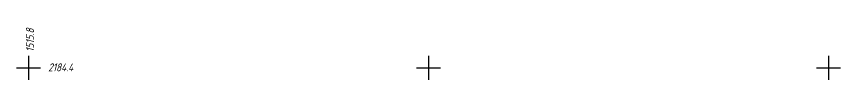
# Model space of a CAD drawing. Extents: x 1515794 to 1517806, y 2183977 to 2184820.
# Drawn here: x 1515794 to 1516206, y 2184394 to 2184420.2 of the extents above; entities that cross this region are included whole.
import ezdxf

# ---------------------------------------------------------------- set-up
doc = ezdxf.new("R2010")
doc.units = 0
doc.layers.add('ИИ_ГЕОСЕТКА_025', color=3, linetype='Continuous', lineweight=25)
doc.styles.add('VNIPISIMPLEXCUR', font='simplex.shx', dxfattribs={"width": 0.8, "oblique": 15})

# ---------------------------------------------------------------- blocks, each defined once
blk = doc.blocks.new('ИИ05012')
at = {"color": 0, "linetype": 'Continuous', "flags": 128}
for points in [[(0, 3), (0, -3)], [(-3, 0), (3, 0)]]:
    blk.add_lwpolyline(points, dxfattribs=at)

msp = doc.modelspace()

# ---------------------------------------------------------------- block references
at = {"layer": 'ИИ_ГЕОСЕТКА_025', "xscale": 2, "yscale": 2, "zscale": 2}
for p in [(1515800, 2184400), (1516000, 2184400), (1516200, 2184400)]:
    msp.add_blockref('ИИ05012', p, dxfattribs=at)

# ---------------------------------------------------------------- texts
at = {"layer": 'ИИ_ГЕОСЕТКА_025', "color": 7, "style": 'VNIPISIMPLEXCUR', "oblique": 15, "width": 0.8}
msp.add_text('1515.8', height=4, rotation=90, dxfattribs=at).set_placement((1515802.745, 2184407.947))
msp.add_text('2184.4', height=4, dxfattribs=at).set_placement((1515809.869, 2184398.181))

doc.saveas('drawing.dxf')
